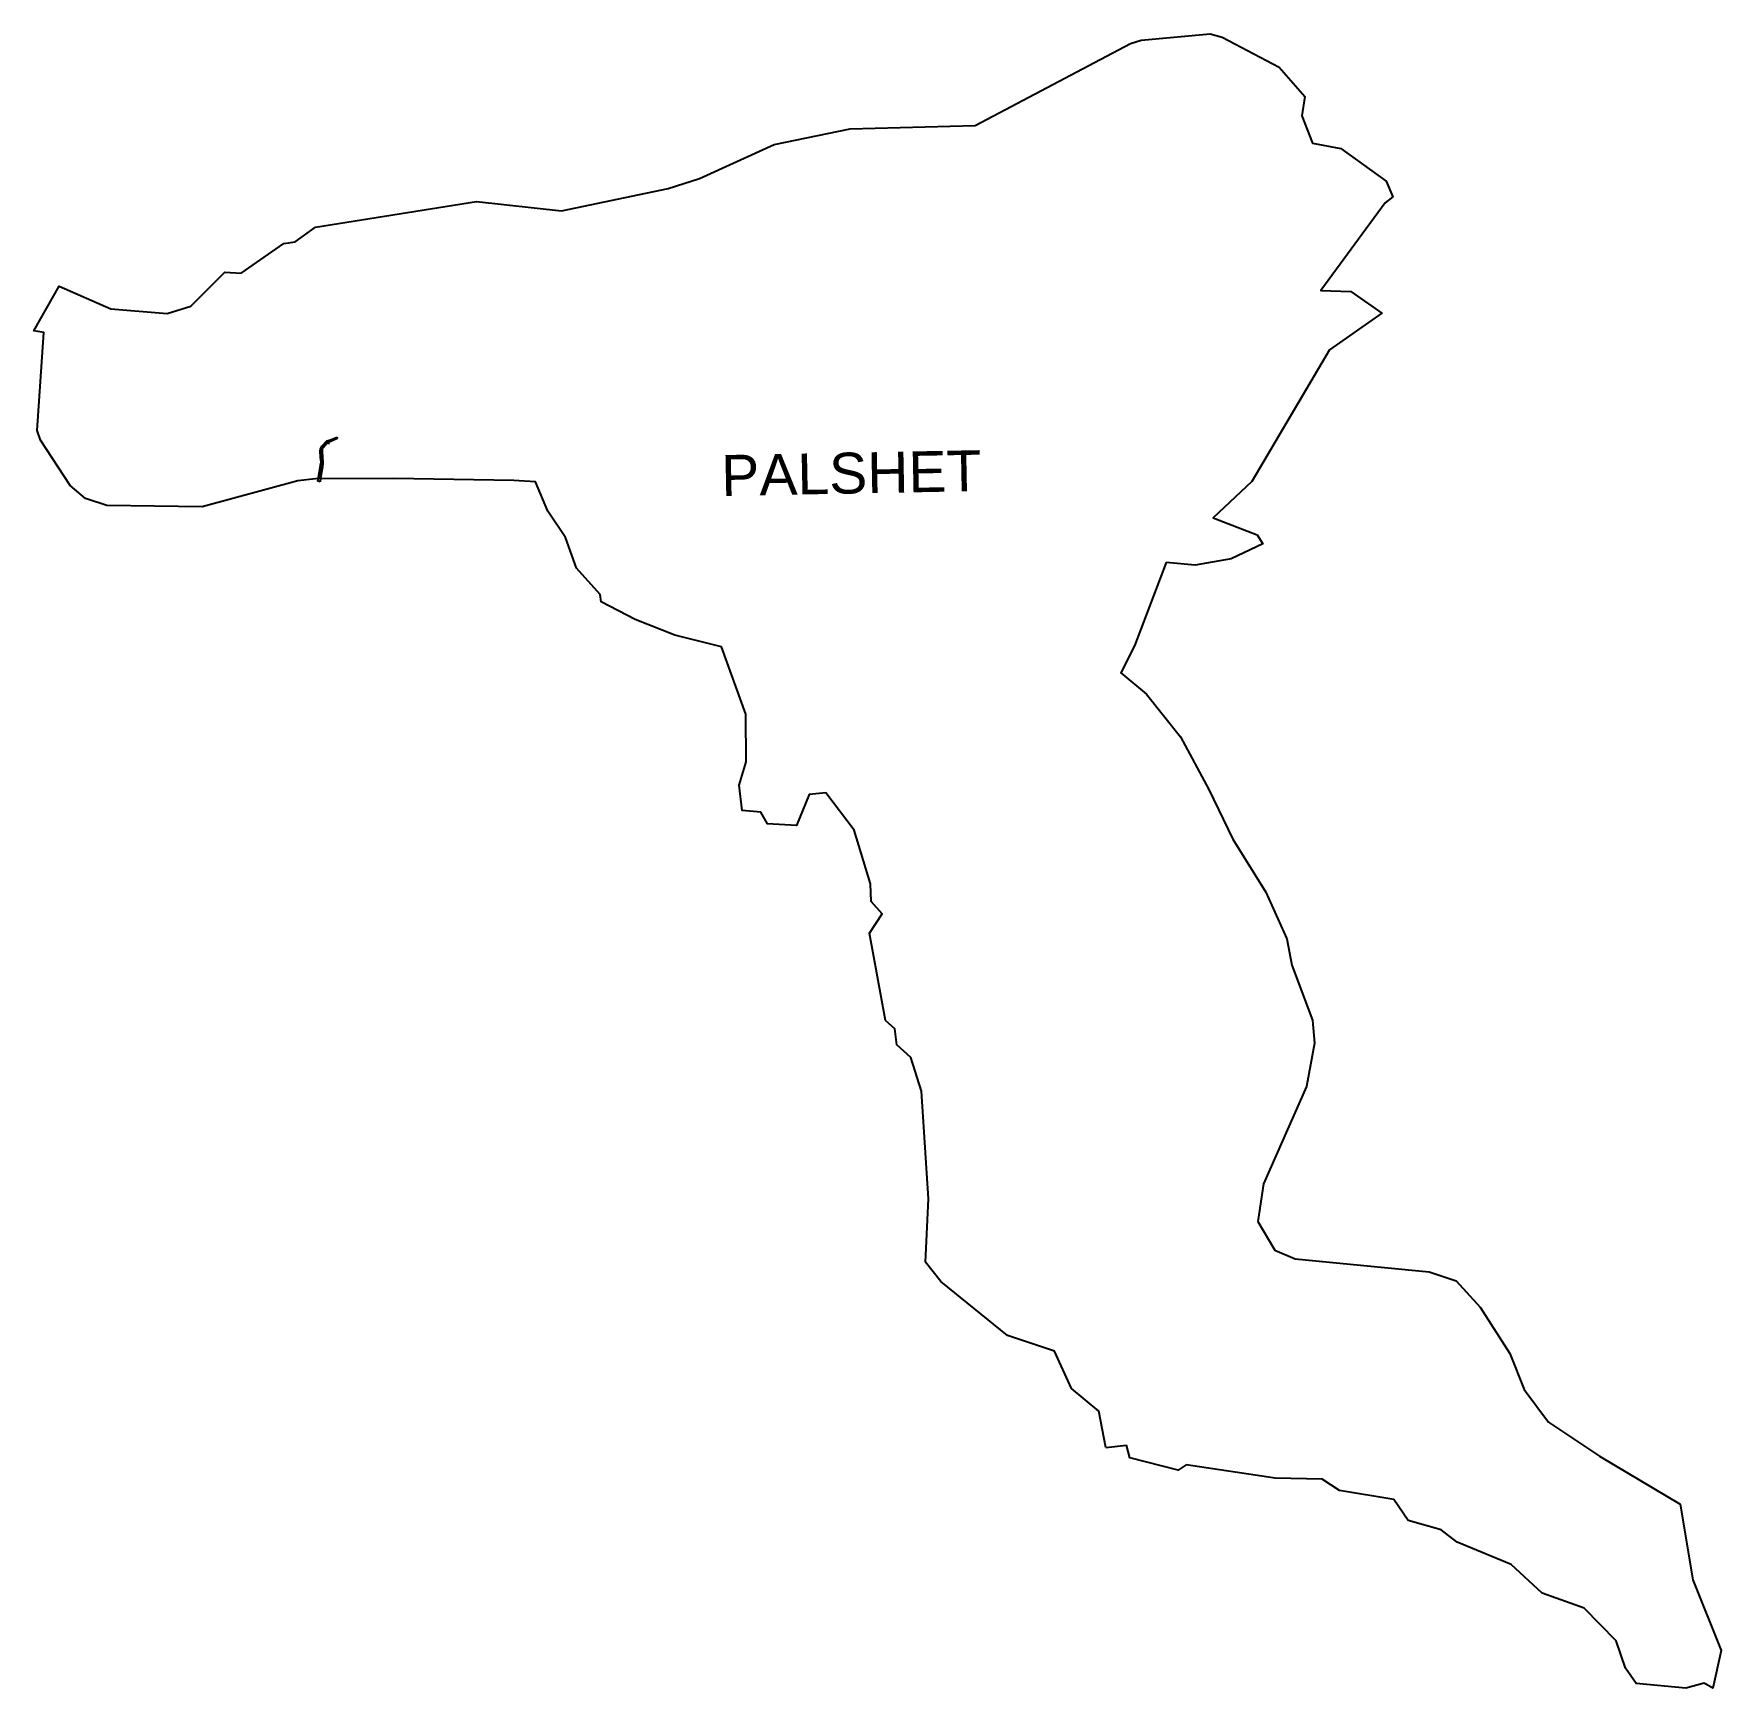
# Model space of a CAD drawing. Header units: metres. Extents: x 73 to 311687, y 17 to 1930527.
# Drawn here: x 307199 to 311687, y 1926129 to 1930527 of the extents above; entities outside this region: 1.
import ezdxf

# ---------------------------------------------------------------- set-up
doc = ezdxf.new("R2010")
doc.units = ezdxf.units.M
doc.header["$MEASUREMENT"] = 0
for name, color, linetype in [('JETTY', 51, 'Continuous'), ('JETTY HATCH', 210, 'Continuous'), ('village', 3, 'Continuous'), ('VILLAGE NAME', 250, 'Continuous')]:
    doc.layers.add(name, color=color, linetype=linetype)
doc.styles.get("Standard").update_dxf_attribs({"font": 'arial.ttf'})
picture_1 = doc.add_image_def('image1.ecw', size_in_pixel=(115815, 376923))

msp = doc.modelspace()

# ---------------------------------------------------------------- linework, layer by layer
at = {"layer": 'JETTY'}
for p, q in [((307988.3, 1929447.9), (308005.1, 1929455)), ((308006.9, 1929451.3), (308001.9, 1929449.7)), ((308005.1, 1929455), (308006.9, 1929451.3)), ((307960.4, 1929418.2), (307961.2, 1929424.3)), ((307961.5, 1929400.8), (307960.4, 1929418.2)), ((307961.2, 1929424.3), (307964.8, 1929431.1)), ((307964.8, 1929431.1), (307978.6, 1929445.2)), ((307966.2, 1929423.8), (307965.5, 1929416.6)), ((307965.5, 1929416.6), (307967.5, 1929387.5)), ((307968.3, 1929426.4), (307966.2, 1929423.8)), ((307978.1, 1929438.1), (307968.3, 1929426.4)), ((307981.1, 1929440.2), (307978.1, 1929438.1)), ((307978.6, 1929445.2), (307988.3, 1929447.9)), ((307983.1, 1929437.6), (307981.1, 1929440.2)), ((307990.4, 1929444.7), (307982.3, 1929441.2)), ((307982.3, 1929441.2), (307984.2, 1929438.3)), ((307984.2, 1929438.3), (307983.1, 1929437.6)), ((307988.3, 1929447.9), (307988.3, 1929447.9)), ((308001.9, 1929449.7), (307990.4, 1929444.7)), ((307954.6, 1929337.9), (307961.6, 1929380.2)), ((307966.1, 1929370.6), (307961, 1929346.3)), ((307962.8, 1929388.1), (307961.5, 1929400.8)), ((307961.6, 1929380.2), (307962.8, 1929388.1)), ((307967.7, 1929384.1), (307966.1, 1929370.6)), ((307967.5, 1929387.5), (307967.7, 1929384.1)), ((307960.4, 1929336.6), (307954.6, 1929337.9)), ((307961, 1929346.3), (307960.4, 1929336.6))]:
    msp.add_line(p, q, dxfattribs=at)
at = {"layer": 'JETTY HATCH', "linetype": 'Continuous'}
for p, q in [((307992.8, 1929445.7), (307999.8, 1929452.7)), ((307997.9, 1929447.9), (307995.1, 1929450.8)), ((308001.5, 1929449.5), (307998.7, 1929452.3)), ((308001.8, 1929449.6), (308005.8, 1929453.6)), ((308005.3, 1929450.8), (308002.3, 1929453.8)), ((307960.4, 1929418.5), (307968.7, 1929426.7)), ((307965.7, 1929413.5), (307960.4, 1929418.8)), ((307960.6, 1929413.6), (307965.7, 1929418.7)), ((307966.1, 1929408), (307960.7, 1929413.4)), ((307961, 1929408.8), (307965.7, 1929413.6)), ((307966.5, 1929402.5), (307961, 1929407.9)), ((307965.7, 1929418.6), (307961.1, 1929423.3)), ((307961.3, 1929404), (307966.1, 1929408.8)), ((307961.4, 1929424.6), (307983.3, 1929446.5)), ((307966.2, 1929423.3), (307962.6, 1929426.9)), ((307968.3, 1929426.3), (307964.4, 1929430.2)), ((307970.6, 1929429.1), (307966.7, 1929433)), ((307972.9, 1929431.9), (307969.2, 1929435.6)), ((307975.3, 1929434.7), (307971.8, 1929438.2)), ((307977.6, 1929437.5), (307974.3, 1929440.8)), ((307980.5, 1929439.7), (307976.8, 1929443.4)), ((307983.6, 1929441.8), (307979.8, 1929445.5)), ((307981.5, 1929439.6), (307982.6, 1929440.7)), ((307983.8, 1929441.9), (307990.9, 1929449)), ((307987.2, 1929443.3), (307983.8, 1929446.6)), ((307990.7, 1929444.8), (307987.8, 1929447.8)), ((307994.3, 1929446.4), (307991.5, 1929449.2)), ((307958.2, 1929359.9), (307965.3, 1929367)), ((307963.7, 1929359.1), (307958.9, 1929363.9)), ((307959.2, 1929366), (307966.4, 1929373.2)), ((307964.6, 1929363.3), (307959.6, 1929368.3)), ((307960.2, 1929372.2), (307967.1, 1929379.1)), ((307965.5, 1929367.6), (307960.3, 1929372.7)), ((307966.3, 1929371.9), (307961, 1929377.1)), ((307961.2, 1929378.3), (307967.7, 1929384.8)), ((307966.9, 1929397), (307961.4, 1929402.5)), ((307961.6, 1929399.2), (307966.4, 1929404)), ((307966.8, 1929376.5), (307961.8, 1929381.5)), ((307967.2, 1929391.5), (307961.9, 1929396.8)), ((307962.1, 1929394.6), (307966.7, 1929399.2)), ((307962.3, 1929384.4), (307967.4, 1929389.6)), ((307967.6, 1929386), (307962.5, 1929391)), ((307967.4, 1929381.1), (307962.5, 1929385.9)), ((307962.6, 1929390), (307967, 1929394.4)), ((307958.4, 1929343.9), (307956, 1929346.3)), ((307956.2, 1929347.6), (307962.7, 1929354.1)), ((307961.1, 1929346.4), (307956.7, 1929350.7)), ((307957.2, 1929353.7), (307964, 1929360.6)), ((307961.9, 1929350.6), (307957.4, 1929355.1)), ((307957.6, 1929343.9), (307961.3, 1929347.6)), ((307962.8, 1929354.9), (307958.1, 1929359.5))]:
    msp.add_line(p, q, dxfattribs=at)
at = {"layer": 'village'}
msp.add_lwpolyline([(310049.8, 1926768.6), (310105.5, 1926775.1)], dxfattribs=at)
at = {"layer": 'village', "color": 3}
for points in [[(310049.8, 1926768.6, 0), (310031.2, 1926866, 0), (309959.1, 1926925.4, 0), (309913.6, 1927025.3, 0), (309788.8, 1927066.6, 0), (309610.9, 1927210.4, 0), (309570.7, 1927262, 0), (309578.2, 1927429.7, 0), (309559.8, 1927715.9, 0), (309531.2, 1927805.6, 0), (309494.5, 1927839.6, 0), (309488.7, 1927882.3, 0), (309463.8, 1927904.6, 0), (309421.9, 1928135.9, 0), (309455.3, 1928187.4, 0), (309425.8, 1928220.3, 0), (309424, 1928267.2, 0), (309380.5, 1928409.9, 0), (309305.5, 1928509.2, 0), (309261.5, 1928505.3, 0), (309227.4, 1928422.2, 0), (309150.4, 1928427.2, 0), (309132.9, 1928457.9, 0), (309083.1, 1928462.1, 0), (309075.2, 1928529.6, 0), (309093.9, 1928591.5, 0), (309092.8, 1928718.5, 0), (309027.6, 1928897.3, 0), (308903.8, 1928928.4, 0), (308798.1, 1928970.5, 0), (308707.8, 1929017, 0), (308704.9, 1929036.5, 0), (308642.1, 1929106.6, 0), (308612.6, 1929188.3, 0), (308566.1, 1929258.6, 0), (308532.9, 1929336, 0), (308475.6, 1929340, 0), (308156.3, 1929344.8, 0), (307948.5, 1929343.8, 0), (307901.1, 1929338.9, 0), (307647.1, 1929269.4, 0), (307393.1, 1929273.7, 0), (307336.1, 1929291.5, 0), (307296, 1929326.9, 0), (307216.3, 1929446.9, 0), (307207.7, 1929472.3, 0), (307225.1, 1929733.6, 0), (307198.7, 1929737.4, 0), (307266.6, 1929856.4, 0), (307404, 1929796.4, 0), (307553.8, 1929783.8, 0), (307616.6, 1929802.8, 0), (307707.1, 1929894, 0), (307750.5, 1929890.6, 0), (307863.9, 1929969.5, 0), (307894.1, 1929973.9, 0), (307948.1, 1930013, 0), (308376.2, 1930081.5, 0), (308602.7, 1930056.7, 0), (308886, 1930115.8, 0), (308969.5, 1930142.3, 0), (309168, 1930232.9, 0), (309370.4, 1930274.5, 0), (309702.7, 1930283.6, 0), (310115.4, 1930501.3, 0), (310144.1, 1930510.3, 0), (310327.8, 1930527.4, 0), (310359.7, 1930518.2, 0), (310511.3, 1930439, 0), (310579.7, 1930360.7, 0), (310571.7, 1930309.4, 0), (310600.3, 1930237, 0), (310675.6, 1930222.1, 0), (310795.6, 1930135.9, 0), (310813.9, 1930093.7, 0), (310793.2, 1930078.3, 0), (310622.3, 1929845.1, 0), (310702.1, 1929842.1, 0), (310784.3, 1929784.9, 0), (310645.1, 1929687.3, 0), (310438.3, 1929337.2, 0), (310335.5, 1929240.4, 0), (310452.7, 1929195.4, 0), (310467.6, 1929171.1, 0), (310383.8, 1929131.8, 0), (310287.4, 1929114.9, 0), (310210.9, 1929122, 0), (310126.2, 1928900.5, 0), (310090.3, 1928828.3, 0), (310158.1, 1928771.5, 0), (310248.5, 1928658.1, 0), (310324.1, 1928518.1, 0), (310388.2, 1928386.3, 0), (310475.8, 1928245.7, 0), (310531.2, 1928121.6, 0), (310544.6, 1928051.4, 0), (310600.2, 1927905, 0), (310605.5, 1927844.3, 0), (310583.9, 1927729.1, 0), (310469.9, 1927470.3, 0), (310454.7, 1927369.9, 0), (310500.1, 1927293.3, 0), (310554, 1927270.6, 0), (310910.5, 1927236.1, 0), (310982.3, 1927211.7, 0), (311045.9, 1927142.4, 0), (311124.9, 1927018.6, 0), (311162.7, 1926923.5, 0), (311227.7, 1926836.5, 0), (311362.8, 1926746.2, 0), (311578, 1926618.7, 0), (311611.9, 1926417.5, 0), (311687.1, 1926229.3, 0)], [(311687.1, 1926229.3, 0), (311665, 1926129, 0), (311642, 1926142.1, 0), (311593.1, 1926129.1, 0), (311460.9, 1926141.5, 0), (311432.7, 1926182.3, 0), (311407.7, 1926255.4, 0), (311322.2, 1926341.9, 0), (311210.3, 1926382, 0), (311128.2, 1926458.2, 0), (310984.3, 1926517.6, 0), (310942.2, 1926550.3, 0), (310853.9, 1926574.8, 0), (310816.5, 1926631.1, 0), (310671.4, 1926654.7, 0), (310625.4, 1926684.7, 0), (310500.8, 1926687.1, 0), (310263.8, 1926723.2, 0), (310242.9, 1926708.5, 0), (310114.3, 1926741.4, 0), (310105.5, 1926775.1, 0)]]:
    msp.add_polyline3d(points, dxfattribs=at)

# ---------------------------------------------------------------- texts
at = {"layer": 'VILLAGE NAME', "insert": (309026.1, 1929407.2), "char_height": 108.748, "attachment_point": 1, "rotation": 1.1028}
msp.add_mtext_dynamic_manual_height_columns('{\\fArial|b0|i0|c0|p34;PALSHET}', width=1571.314, gutter_width=543.7, heights=[0], dxfattribs=at)

# ---------------------------------------------------------------- pictures from other files: only their frames are drawn
image = msp.add_image(picture_1, insert=(73.3, 16.6), size_in_units=(0.0417, 0.136))
image.dxf.flags = 7

doc.saveas('drawing.dxf')
